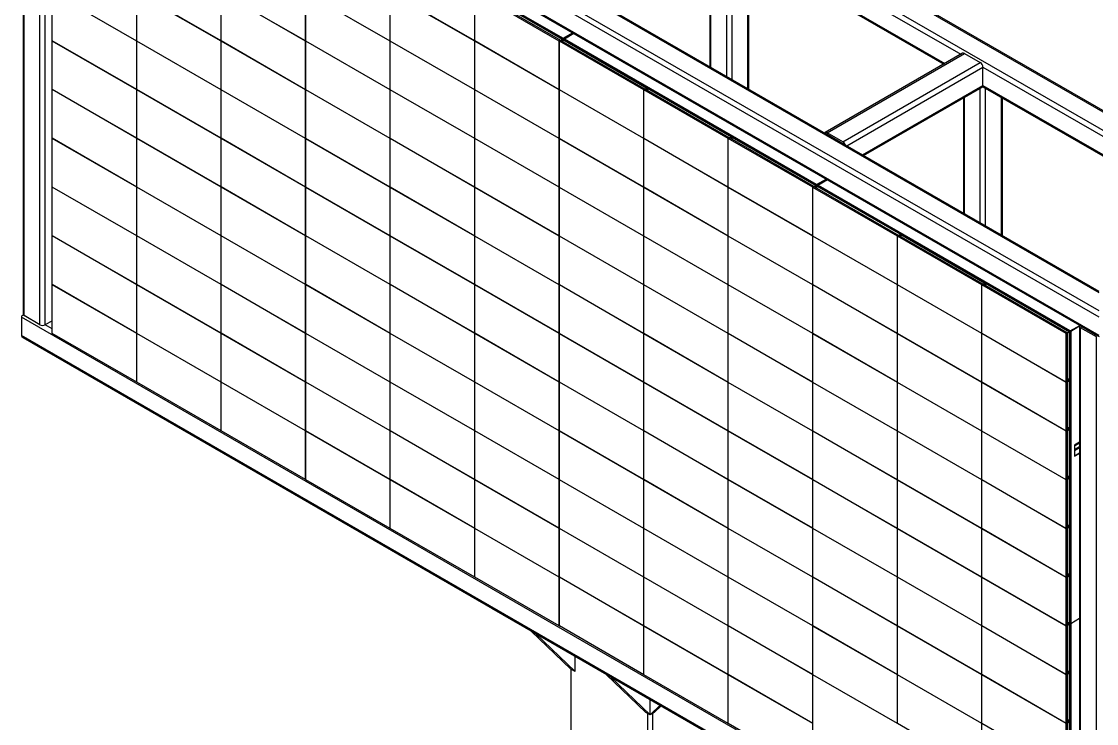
# Model space of a CAD drawing. Header units: millimetres. Extents: x 0 to 594, y 0 to 420.
# Drawn here: x 429.3 to 525.3, y 237.4 to 300.1 of the extents above; entities that cross this region are included whole.
import ezdxf

# ---------------------------------------------------------------- set-up
doc = ezdxf.new("R2010")
doc.units = ezdxf.units.MM

msp = doc.modelspace()

# ---------------------------------------------------------------- linework, layer by layer
at = {"color": 7, "linetype": 'Continuous', "lineweight": 25}
for p, q in [((541.4028, 283.12974), (445.37437, 338.56577)), ((445.37437, 338.45306), (541.06949, 283.20945)), ((445.37437, 336.82025), (538.24106, 283.20945)), ((525.51314, 273.68464), (429.34662, 329.20039)), ((525.51314, 274.22896), (429.81803, 329.47257)), ((525.51314, 275.86177), (432.64645, 329.47257)), ((525.51314, 275.97448), (432.97976, 329.39287)), ((525.51314, 272.05156), (429.34662, 327.56731)), ((429.48469, 327.29513), (429.48469, 273.9478)), ((429.48472, 327.37484), (525.51314, 271.93881)), ((429.58232, 273.81173), (429.58232, 327.15906)), ((430.99654, 272.99532), (430.99654, 326.34266)), ((477.61287, 298.5606), (455.13802, 311.53505)), ((455.15602, 311.56548), (477.66558, 298.57099)), ((477.64822, 298.58101), (455.17338, 311.55546)), ((492.51485, 307.31648), (511.64687, 296.2718)), ((490.76728, 306.30765), (490.76728, 296.03284)), ((494.26237, 294.01517), (494.26237, 306.30765)), ((439.62424, 298.33195), (432.08861, 302.68218)), ((439.62424, 298.32324), (432.08861, 302.67347)), ((432.08861, 298.3273), (432.08861, 302.67347)), ((447.15988, 298.33661), (439.62424, 302.68684)), ((439.62424, 298.33195), (439.62424, 302.67813)), ((447.15988, 298.3279), (439.62424, 302.67813)), ((454.69552, 298.34126), (447.15988, 302.69149)), ((447.15988, 298.33661), (447.15988, 302.68278)), ((454.69552, 298.33255), (447.15988, 302.68278)), ((454.69552, 298.34126), (454.69552, 302.68743)), ((462.25166, 298.33408), (454.71602, 302.68431)), ((454.71602, 298.32942), (454.71602, 302.6756)), ((462.25166, 298.32537), (454.71602, 302.6756)), ((469.7873, 298.33873), (462.25166, 302.68896)), ((462.25166, 298.33408), (462.25166, 302.68025)), ((469.7873, 298.33002), (462.25166, 302.68025)), ((469.7873, 298.33873), (469.7873, 302.6849)), ((477.32293, 298.33467), (469.7873, 302.6849)), ((469.92609, 302.74406), (477.44351, 298.40434)), ((470.11152, 302.82317), (477.60475, 298.49742)), ((470.1606, 302.8441), (477.64742, 298.52205)), ((432.08861, 293.99963), (432.08861, 298.34581)), ((439.62424, 293.99558), (432.08861, 298.34581)), ((454.69552, 298.34126), (454.71602, 298.35666)), ((477.44355, 298.40432), (477.32293, 298.33467)), ((477.34344, 298.32284), (477.4822, 298.38201)), ((477.44351, 298.40434), (477.44355, 298.40432)), ((477.44355, 298.36553), (477.44355, 298.40432)), ((477.4822, 298.38201), (477.48223, 298.38199)), ((477.48223, 298.38199), (484.99966, 294.04227)), ((477.60476, 298.49742), (477.60475, 298.49742)), ((477.64742, 298.52205), (477.60476, 298.49742)), ((477.60476, 298.31126), (477.60476, 298.49742)), ((477.64822, 298.58101), (477.61287, 298.5606)), ((477.64742, 298.28663), (477.64742, 298.52205)), ((477.66558, 298.57099), (478.52272, 299.0658)), ((477.66766, 298.4611), (477.71674, 298.48203)), ((477.66767, 298.4611), (477.66766, 298.4611)), ((477.66766, 298.29362), (477.66766, 298.4611)), ((477.66767, 298.4611), (485.16089, 294.13535)), ((477.68295, 298.58101), (478.52272, 299.0658)), ((477.68295, 298.58101), (477.7183, 298.5606)), ((477.71674, 298.48203), (485.20357, 294.15998)), ((477.7183, 298.5606), (478.55807, 299.04539)), ((477.74361, 298.50295), (477.74361, 298.46653)), ((478.60521, 299.01818), (477.76544, 298.53339)), ((477.8008, 298.51298), (477.76544, 298.53339)), ((477.8008, 298.49293), (477.76544, 298.47252)), ((500.24028, 285.49807), (477.76544, 298.47252)), ((478.64057, 298.99777), (477.78344, 298.50295)), ((477.78344, 298.50295), (500.293, 285.50846)), ((478.64057, 298.99777), (477.8008, 298.51298)), ((500.27564, 285.51848), (477.8008, 298.49293)), ((439.62424, 293.97707), (432.08861, 298.3273)), ((447.15988, 293.98172), (439.62424, 298.33195)), ((439.63179, 298.3276), (439.62424, 298.32324)), ((439.62424, 298.32324), (439.63292, 298.32694)), ((447.15988, 293.97301), (439.62424, 298.32324)), ((439.62424, 293.97707), (439.62424, 298.32324)), ((454.69552, 293.98638), (447.15988, 298.33661)), ((447.16742, 298.33225), (447.15988, 298.3279)), ((447.15988, 298.3279), (447.16856, 298.3316)), ((447.15988, 293.98172), (447.15988, 298.3279)), ((454.69552, 293.97767), (447.15988, 298.3279)), ((454.71602, 298.34439), (454.69552, 298.33255)), ((454.69552, 293.98638), (454.69552, 298.33255)), ((462.25166, 293.97919), (454.71602, 298.32942)), ((454.71602, 298.32071), (454.7247, 298.32441)), ((454.71602, 293.97454), (454.71602, 298.32071)), ((462.25166, 293.97048), (454.71602, 298.32071)), ((469.7873, 293.98385), (462.25166, 298.33408)), ((462.2592, 298.32972), (462.25166, 298.32537)), ((462.25166, 298.32537), (462.26034, 298.32907)), ((462.25166, 293.97919), (462.25166, 298.32537)), ((469.7873, 293.97514), (462.25166, 298.32537)), ((477.32293, 293.9885), (469.7873, 298.33873)), ((469.79484, 298.33438), (469.7873, 298.33002)), ((469.7873, 298.33002), (469.79597, 298.33372)), ((469.7873, 293.98385), (469.7873, 298.33002)), ((477.32293, 293.97979), (469.7873, 298.33002)), ((477.32293, 293.9885), (477.32293, 298.33467)), ((477.34344, 293.97666), (477.34344, 298.32284)), ((484.87908, 293.97261), (477.34344, 298.32284)), ((513.32567, 297.24096), (501.06916, 290.16542)), ((501.23581, 290.14892), (513.49233, 297.22445)), ((513.49233, 297.22445), (514.90654, 296.40804)), ((502.65002, 289.33251), (514.90654, 296.40804)), ((515.14224, 294.36672), (515.14224, 295.9998)), ((439.62424, 289.6494), (432.08861, 293.99963)), ((432.08861, 293.99092), (432.09728, 293.99462)), ((432.08861, 289.64475), (432.08861, 293.99092)), ((439.62424, 289.64069), (432.08861, 293.99092)), ((439.62424, 289.6494), (439.62424, 293.99558)), ((447.15988, 289.64535), (439.62424, 293.99558)), ((447.15988, 289.62684), (439.62424, 293.97707)), ((454.69552, 289.63149), (447.15988, 293.98172)), ((447.16742, 293.97737), (447.15988, 293.97301)), ((447.15988, 293.97301), (447.16856, 293.97671)), ((454.69552, 289.62278), (447.15988, 293.97301)), ((447.15988, 289.62684), (447.15988, 293.97301)), ((454.69552, 293.98638), (454.71602, 294.00177)), ((454.71602, 293.98951), (454.69552, 293.97767)), ((454.69552, 289.63149), (454.69552, 293.97767)), ((462.25166, 289.62431), (454.71602, 293.97454)), ((454.71602, 293.96583), (454.7247, 293.96953)), ((454.71602, 289.61965), (454.71602, 293.96583)), ((462.25166, 289.6156), (454.71602, 293.96583)), ((469.7873, 289.62896), (462.25166, 293.97919)), ((462.2592, 293.97484), (462.25166, 293.97048)), ((462.25166, 293.97048), (462.26034, 293.97418)), ((462.25166, 289.62431), (462.25166, 293.97048)), ((469.7873, 289.62025), (462.25166, 293.97048)), ((477.32293, 289.63361), (469.7873, 293.98385)), ((469.79484, 293.97949), (469.7873, 293.97514)), ((469.7873, 293.97514), (469.79597, 293.97884)), ((469.7873, 289.62896), (469.7873, 293.97514)), ((477.32293, 289.6249), (469.7873, 293.97514)), ((477.32293, 293.9885), (477.34344, 294.0039)), ((477.34344, 293.99163), (477.32293, 293.97979)), ((477.32293, 289.63361), (477.32293, 293.97979)), ((484.87908, 289.62643), (477.34344, 293.97666)), ((477.34344, 293.96795), (477.35212, 293.97165)), ((477.34344, 289.62178), (477.34344, 293.96795)), ((484.87908, 289.61772), (477.34344, 293.96795)), ((484.99969, 294.04225), (484.87908, 293.97261)), ((484.87908, 293.97261), (485.01783, 294.03178)), ((484.87908, 289.62643), (484.87908, 293.97261)), ((492.41471, 289.62237), (484.87908, 293.97261)), ((484.99966, 294.04227), (484.99969, 294.04225)), ((484.99969, 294.02404), (484.99969, 294.04225)), ((485.01783, 294.03178), (485.01787, 294.03176)), ((485.01787, 294.03176), (492.53529, 289.69204)), ((485.1609, 294.13535), (485.16089, 294.13535)), ((485.20357, 294.15998), (485.1609, 294.13535)), ((485.1609, 293.94919), (485.1609, 294.13535)), ((485.2033, 294.11087), (485.25238, 294.1318)), ((485.2033, 294.11087), (492.69653, 289.78512)), ((485.2033, 294.11087), (485.2033, 294.11087)), ((485.2033, 293.94339), (485.2033, 294.11087)), ((485.20357, 294.11099), (485.20357, 294.15998)), ((485.25238, 294.1318), (492.7392, 289.80975)), ((504.49549, 288.10772), (515.07319, 294.2141)), ((515.14227, 294.25395), (536.1599, 282.12073)), ((513.3947, 293.24512), (513.3947, 282.97031)), ((516.88979, 280.95264), (516.88979, 293.24512)), ((492.69654, 289.78512), (492.69653, 289.78512)), ((492.7392, 289.80975), (492.69654, 289.78512)), ((492.69654, 289.59896), (492.69654, 289.78512)), ((492.73893, 289.76064), (492.78802, 289.78157)), ((492.73894, 289.76064), (492.73893, 289.76064)), ((492.73893, 289.59316), (492.73893, 289.76064)), ((492.73894, 289.76064), (500.23217, 285.43489)), ((492.7392, 289.76076), (492.7392, 289.80975)), ((492.78802, 289.78157), (500.27484, 285.45952)), ((502.65002, 289.33251), (501.23581, 290.14892)), ((501.23581, 290.01283), (502.65002, 289.19642)), ((439.62424, 285.29452), (432.08861, 289.64475)), ((432.08861, 289.63604), (432.09728, 289.63974)), ((439.62424, 285.28581), (432.08861, 289.63604)), ((432.08861, 285.28986), (432.08861, 289.63604)), ((447.15988, 285.29917), (439.62424, 289.6494)), ((439.63179, 289.64505), (439.62424, 289.64069)), ((439.62424, 289.64069), (439.63292, 289.64439)), ((439.62424, 285.29452), (439.62424, 289.64069)), ((447.15988, 285.29046), (439.62424, 289.64069)), ((447.15988, 285.29917), (447.15988, 289.64535)), ((454.69552, 285.29512), (447.15988, 289.64535)), ((454.69552, 285.27661), (447.15988, 289.62684)), ((454.69552, 289.63149), (454.71602, 289.64689)), ((454.71602, 289.63462), (454.69552, 289.62278)), ((454.69552, 285.27661), (454.69552, 289.62278)), ((462.25166, 285.26942), (454.71602, 289.61965)), ((454.71602, 289.61094), (454.7247, 289.61464)), ((454.71602, 285.26477), (454.71602, 289.61094)), ((462.25166, 285.26071), (454.71602, 289.61094)), ((469.7873, 285.27408), (462.25166, 289.62431)), ((462.2592, 289.61995), (462.25166, 289.6156)), ((462.25166, 289.6156), (462.26034, 289.6193)), ((462.25166, 285.26942), (462.25166, 289.6156)), ((469.7873, 285.26537), (462.25166, 289.6156)), ((477.32293, 285.27873), (469.7873, 289.62896)), ((469.79484, 289.62461), (469.7873, 289.62025)), ((469.7873, 289.62025), (469.79597, 289.62395)), ((469.7873, 285.27408), (469.7873, 289.62025)), ((477.32293, 285.27002), (469.7873, 289.62025)), ((477.32293, 289.63361), (477.34344, 289.64901)), ((477.34344, 289.63675), (477.32293, 289.6249)), ((477.32293, 285.27873), (477.32293, 289.6249)), ((484.87908, 285.27155), (477.34344, 289.62178)), ((477.34344, 289.61307), (477.35212, 289.61677)), ((484.87908, 285.26284), (477.34344, 289.61307)), ((477.34344, 285.26689), (477.34344, 289.61307)), ((492.41471, 285.2762), (484.87908, 289.62643)), ((484.88662, 289.62208), (484.87908, 289.61772)), ((484.87908, 289.61772), (484.88775, 289.62142)), ((484.87908, 285.27155), (484.87908, 289.61772)), ((492.41471, 285.26749), (484.87908, 289.61772)), ((492.53533, 289.69202), (492.41471, 289.62237)), ((492.41471, 289.62237), (492.55347, 289.68155)), ((492.41471, 285.2762), (492.41471, 289.62237)), ((499.95035, 285.27214), (492.41471, 289.62237)), ((492.53529, 289.69204), (492.53533, 289.69202)), ((492.53533, 289.67381), (492.53533, 289.69202)), ((492.55347, 289.68155), (492.5535, 289.68153)), ((492.5535, 289.68153), (500.07093, 285.34181)), ((500.293, 285.50846), (501.15014, 286.00327)), ((500.31036, 285.51848), (501.15014, 286.00327)), ((500.34572, 285.49807), (501.18549, 285.98286)), ((501.23263, 285.95565), (500.39286, 285.47086)), ((501.26799, 285.93524), (500.41085, 285.44042)), ((501.26799, 285.93524), (500.42821, 285.45045)), ((439.62424, 280.93963), (432.08861, 285.28986)), ((432.08861, 285.28115), (432.09728, 285.28485)), ((432.08861, 280.93498), (432.08861, 285.28115)), ((439.62424, 280.93092), (432.08861, 285.28115)), ((447.15988, 280.94429), (439.62424, 285.29452)), ((439.63179, 285.29016), (439.62424, 285.28581)), ((439.62424, 285.28581), (439.63292, 285.28951)), ((439.62424, 280.93963), (439.62424, 285.28581)), ((447.15988, 280.93558), (439.62424, 285.28581)), ((454.69552, 280.94894), (447.15988, 285.29917)), ((447.16742, 285.29482), (447.15988, 285.29046)), ((447.15988, 285.29046), (447.16856, 285.29416)), ((454.69552, 280.94023), (447.15988, 285.29046)), ((447.15988, 280.94429), (447.15988, 285.29046)), ((454.71602, 285.30696), (454.69552, 285.29512)), ((454.69552, 280.94894), (454.69552, 285.29512)), ((454.69552, 285.27661), (454.71602, 285.292)), ((462.25166, 280.93305), (454.71602, 285.28328)), ((454.71602, 280.9371), (454.71602, 285.28328)), ((462.25166, 280.91454), (454.71602, 285.26477)), ((469.7873, 280.91919), (462.25166, 285.26942)), ((462.2592, 285.26507), (462.25166, 285.26071)), ((462.25166, 285.26071), (462.26034, 285.26441)), ((462.25166, 280.91454), (462.25166, 285.26071)), ((469.7873, 280.91048), (462.25166, 285.26071)), ((477.32293, 280.92385), (469.7873, 285.27408)), ((469.79484, 285.26972), (469.7873, 285.26537)), ((469.7873, 285.26537), (469.79597, 285.26907)), ((469.7873, 280.91919), (469.7873, 285.26537)), ((477.32293, 280.91514), (469.7873, 285.26537)), ((477.32293, 285.27873), (477.34344, 285.29413)), ((477.34344, 285.28186), (477.32293, 285.27002)), ((477.32293, 280.92385), (477.32293, 285.27002)), ((484.87908, 280.91666), (477.34344, 285.26689)), ((477.34344, 285.25818), (477.35212, 285.26188)), ((484.87908, 280.90795), (477.34344, 285.25818)), ((477.34344, 280.91201), (477.34344, 285.25818)), ((492.41471, 280.92132), (484.87908, 285.27155)), ((484.88662, 285.26719), (484.87908, 285.26284)), ((484.87908, 285.26284), (484.88775, 285.26654)), ((484.87908, 280.91666), (484.87908, 285.26284)), ((492.41471, 280.91261), (484.87908, 285.26284)), ((499.95035, 280.92597), (492.41471, 285.2762)), ((492.42226, 285.27185), (492.41471, 285.26749)), ((492.41471, 285.26749), (492.42339, 285.27119)), ((492.41471, 280.92132), (492.41471, 285.26749)), ((499.95035, 280.91726), (492.41471, 285.26749)), ((500.07096, 285.34179), (499.95035, 285.27214)), ((499.95035, 280.92597), (499.95035, 285.27214)), ((499.97086, 285.26031), (500.10961, 285.31948)), ((507.50649, 280.91008), (499.97086, 285.26031)), ((499.97086, 280.91413), (499.97086, 285.26031)), ((500.07093, 285.34181), (500.07096, 285.34179)), ((500.07096, 285.303), (500.07096, 285.34179)), ((500.10961, 285.31948), (500.10965, 285.31946)), ((500.10965, 285.31946), (507.62707, 280.97974)), ((500.23218, 285.43489), (500.23217, 285.43489)), ((500.27484, 285.45952), (500.23218, 285.43489)), ((500.23218, 285.24873), (500.23218, 285.43489)), ((500.27564, 285.51848), (500.24028, 285.49807)), ((500.27484, 285.2241), (500.27484, 285.45952)), ((500.29508, 285.39857), (500.34416, 285.41951)), ((500.29508, 285.39857), (507.78831, 281.07282)), ((500.29508, 285.39857), (500.29508, 285.39857)), ((500.29508, 285.23109), (500.29508, 285.39857)), ((500.31036, 285.51848), (500.34572, 285.49807)), ((500.34416, 285.41951), (507.83098, 281.09745)), ((500.37102, 285.44042), (500.37102, 285.404)), ((500.42821, 285.45045), (500.39286, 285.47086)), ((500.42821, 285.4304), (500.39286, 285.40999)), ((522.8677, 272.43554), (500.39286, 285.40999)), ((500.41085, 285.44042), (522.92042, 272.44593)), ((522.90306, 272.45595), (500.42821, 285.4304)), ((507.83098, 281.09745), (507.78832, 281.07282)), ((507.83098, 281.04846), (507.83098, 281.09745)), ((439.62424, 276.58475), (432.08861, 280.93498)), ((432.08861, 280.92627), (432.09728, 280.92997)), ((439.62424, 276.57604), (432.08861, 280.92627)), ((432.08861, 276.5801), (432.08861, 280.92627)), ((447.15988, 276.5894), (439.62424, 280.93963)), ((439.63179, 280.93528), (439.62424, 280.93092)), ((439.62424, 280.93092), (439.63292, 280.93462)), ((439.62424, 276.58475), (439.62424, 280.93092)), ((447.15988, 276.58069), (439.62424, 280.93092)), ((454.69552, 276.59406), (447.15988, 280.94429)), ((447.16742, 280.93993), (447.15988, 280.93558)), ((447.15988, 280.93558), (447.16856, 280.93928)), ((454.69552, 276.58535), (447.15988, 280.93558)), ((447.15988, 276.5894), (447.15988, 280.93558)), ((454.69552, 280.94894), (454.71602, 280.96434)), ((454.71602, 280.95207), (454.69552, 280.94023)), ((454.69552, 276.59406), (454.69552, 280.94023)), ((462.25166, 276.58687), (454.71602, 280.9371)), ((454.71602, 280.92839), (454.7247, 280.93209)), ((462.25166, 276.57816), (454.71602, 280.92839)), ((454.71602, 276.58222), (454.71602, 280.92839)), ((462.25166, 276.58687), (462.25166, 280.93305)), ((469.7873, 276.58282), (462.25166, 280.93305)), ((469.7873, 276.56431), (462.25166, 280.91454)), ((477.32293, 276.56896), (469.7873, 280.91919)), ((469.79484, 280.91484), (469.7873, 280.91048)), ((469.7873, 280.91048), (469.79597, 280.91418)), ((469.7873, 276.56431), (469.7873, 280.91048)), ((477.32293, 276.56025), (469.7873, 280.91048)), ((477.32293, 280.92385), (477.34344, 280.93924)), ((477.34344, 280.92698), (477.32293, 280.91514)), ((477.32293, 276.56896), (477.32293, 280.91514)), ((484.87908, 276.56178), (477.34344, 280.91201)), ((477.34344, 280.9033), (477.35212, 280.907)), ((477.34344, 276.55712), (477.34344, 280.9033)), ((484.87908, 276.55307), (477.34344, 280.9033)), ((492.41471, 276.56643), (484.87908, 280.91666)), ((484.88662, 280.91231), (484.87908, 280.90795)), ((484.87908, 280.90795), (484.88775, 280.91165)), ((492.41471, 276.55772), (484.87908, 280.90795)), ((484.87908, 276.56178), (484.87908, 280.90795)), ((499.95035, 276.57108), (492.41471, 280.92132)), ((492.42226, 280.91696), (492.41471, 280.91261)), ((492.41471, 280.91261), (492.42339, 280.91631)), ((492.41471, 276.56643), (492.41471, 280.91261)), ((499.95035, 276.56238), (492.41471, 280.91261)), ((499.95035, 280.92597), (499.97086, 280.94137)), ((499.97086, 280.9291), (499.95035, 280.91726)), ((499.95035, 276.57108), (499.95035, 280.91726)), ((507.50649, 276.5639), (499.97086, 280.91413)), ((499.97086, 280.90542), (499.97953, 280.90912)), ((507.50649, 276.55519), (499.97086, 280.90542)), ((499.97086, 276.55925), (499.97086, 280.90542)), ((507.62711, 280.97972), (507.50649, 280.91008)), ((507.50649, 280.91008), (507.64525, 280.96925)), ((507.50649, 276.5639), (507.50649, 280.91008)), ((515.04213, 276.55984), (507.50649, 280.91008)), ((507.62707, 280.97974), (507.62711, 280.97972)), ((507.62711, 280.96151), (507.62711, 280.97972)), ((507.64525, 280.96925), (507.64528, 280.96923)), ((507.64528, 280.96923), (515.16271, 276.62951)), ((507.78832, 281.07282), (507.78831, 281.07282)), ((507.78832, 280.88666), (507.78832, 281.07282)), ((507.83071, 281.04834), (507.8798, 281.06927)), ((507.83072, 281.04834), (507.83071, 281.04834)), ((507.83071, 280.88086), (507.83071, 281.04834)), ((507.83072, 281.04834), (515.32395, 276.72259)), ((507.8798, 281.06927), (515.36662, 276.74722)), ((439.62424, 272.22986), (432.08861, 276.5801)), ((432.08861, 276.57139), (432.09728, 276.57509)), ((432.08861, 272.22521), (432.08861, 276.57139)), ((439.62424, 272.22116), (432.08861, 276.57139)), ((447.15988, 272.23452), (439.62424, 276.58475)), ((439.63179, 276.58039), (439.62424, 276.57604)), ((439.62424, 276.57604), (439.63292, 276.57974)), ((439.62424, 272.22986), (439.62424, 276.57604)), ((447.15988, 272.22581), (439.62424, 276.57604)), ((454.69552, 272.23917), (447.15988, 276.5894)), ((447.16742, 276.58505), (447.15988, 276.58069)), ((447.15988, 276.58069), (447.16856, 276.58439)), ((447.15988, 272.23452), (447.15988, 276.58069)), ((454.69552, 272.23046), (447.15988, 276.58069)), ((454.69552, 276.59406), (454.71602, 276.60945)), ((454.71602, 276.59719), (454.69552, 276.58535)), ((454.69552, 272.23917), (454.69552, 276.58535)), ((462.25166, 272.23199), (454.71602, 276.58222)), ((454.71602, 276.57351), (454.7247, 276.57721)), ((454.71602, 272.22733), (454.71602, 276.57351)), ((462.25166, 272.22328), (454.71602, 276.57351)), ((469.7873, 272.23664), (462.25166, 276.58687)), ((462.2592, 276.58252), (462.25166, 276.57816)), ((462.25166, 276.57816), (462.26034, 276.58186)), ((462.25166, 272.23199), (462.25166, 276.57816)), ((469.7873, 272.22793), (462.25166, 276.57816)), ((469.7873, 272.23664), (469.7873, 276.58282)), ((477.32293, 272.23259), (469.7873, 276.58282)), ((477.32293, 272.21408), (469.7873, 276.56431)), ((477.32293, 276.56896), (477.34344, 276.58436)), ((477.34344, 276.57209), (477.32293, 276.56025)), ((477.32293, 272.21408), (477.32293, 276.56025)), ((484.87908, 272.20689), (477.34344, 276.55712)), ((477.34344, 276.54841), (477.35212, 276.55211)), ((477.34344, 272.20224), (477.34344, 276.54841)), ((484.87908, 272.19818), (477.34344, 276.54841)), ((492.41471, 272.21155), (484.87908, 276.56178)), ((484.88662, 276.55742), (484.87908, 276.55307)), ((484.87908, 276.55307), (484.88775, 276.55677)), ((484.87908, 272.20689), (484.87908, 276.55307)), ((492.41471, 272.20284), (484.87908, 276.55307)), ((499.95035, 272.2162), (492.41471, 276.56643)), ((492.42226, 276.56208), (492.41471, 276.55772)), ((492.41471, 276.55772), (492.42339, 276.56142)), ((492.41471, 272.21155), (492.41471, 276.55772)), ((499.95035, 272.20749), (492.41471, 276.55772)), ((499.95035, 276.57108), (499.97086, 276.58648)), ((499.97086, 276.57422), (499.95035, 276.56238)), ((499.95035, 272.2162), (499.95035, 276.56238)), ((507.50649, 272.20902), (499.97086, 276.55925)), ((499.97086, 276.55054), (499.97953, 276.55424)), ((499.97086, 272.20436), (499.97086, 276.55054)), ((507.50649, 272.20031), (499.97086, 276.55054)), ((515.04213, 272.21367), (507.50649, 276.5639)), ((507.51404, 276.55955), (507.50649, 276.55519)), ((507.50649, 276.55519), (507.51517, 276.55889)), ((507.50649, 272.20902), (507.50649, 276.55519)), ((515.04213, 272.20496), (507.50649, 276.55519)), ((515.16274, 276.62949), (515.04213, 276.55984)), ((515.04213, 276.55984), (515.18089, 276.61902)), ((515.04213, 272.21367), (515.04213, 276.55984)), ((522.57777, 272.20961), (515.04213, 276.55984)), ((515.16271, 276.62951), (515.16274, 276.62949)), ((515.16274, 276.61128), (515.16274, 276.62949)), ((515.18089, 276.61902), (515.18092, 276.619)), ((515.18092, 276.619), (522.69835, 272.27928)), ((515.32396, 276.72259), (515.32395, 276.72259)), ((515.36662, 276.74722), (515.32396, 276.72259)), ((515.32396, 276.53643), (515.32396, 276.72259)), ((515.36635, 276.69811), (515.41543, 276.71904)), ((515.36636, 276.69811), (515.36635, 276.69811)), ((515.36635, 276.53063), (515.36635, 276.69811)), ((515.36636, 276.69811), (522.85958, 272.37236)), ((515.36662, 276.69823), (515.36662, 276.74722)), ((515.41543, 276.71904), (522.90226, 272.39699)), ((429.34662, 273.67562), (429.34662, 272.04254)), ((525.51314, 218.15987), (429.34662, 273.67562)), ((429.50587, 273.8803), (429.48472, 273.86809)), ((430.99654, 272.99532), (429.58232, 273.81173)), ((432.08861, 273.35362), (431.46794, 272.99532)), ((522.90306, 272.45595), (522.8677, 272.43554)), ((522.92042, 272.44593), (523.77755, 272.94074)), ((522.93778, 272.45595), (523.77755, 272.94074)), ((522.93778, 272.45595), (522.97314, 272.43554)), ((522.97314, 272.43554), (523.76889, 272.89492)), ((523.7656, 272.86792), (523.7656, 219.52059)), ((525.27744, 271.91545), (523.86323, 272.73186)), ((523.86323, 219.38452), (523.86323, 272.73186)), ((525.39529, 271.98348), (523.98108, 272.79989)), ((525.51314, 216.52678), (429.34662, 272.04254)), ((429.48472, 271.85006), (525.51314, 216.41403)), ((439.62424, 267.87498), (432.08861, 272.22521)), ((447.15988, 267.87963), (439.62424, 272.22986)), ((439.63179, 272.22551), (439.62424, 272.22116)), ((439.62424, 272.22116), (439.63292, 272.22486)), ((439.62424, 267.87498), (439.62424, 272.22116)), ((447.15988, 267.87092), (439.62424, 272.22116)), ((454.69552, 267.88429), (447.15988, 272.23452)), ((447.16742, 272.23016), (447.15988, 272.22581)), ((447.15988, 272.22581), (447.16856, 272.22951)), ((447.15988, 267.87963), (447.15988, 272.22581)), ((454.69552, 267.87558), (447.15988, 272.22581)), ((454.69552, 272.23917), (454.71602, 272.25457)), ((454.71602, 272.2423), (454.69552, 272.23046)), ((454.69552, 267.88429), (454.69552, 272.23046)), ((462.25166, 267.8771), (454.71602, 272.22733)), ((454.71602, 272.21862), (454.7247, 272.22233)), ((454.71602, 267.87245), (454.71602, 272.21862)), ((462.25166, 267.86839), (454.71602, 272.21862)), ((469.7873, 267.88176), (462.25166, 272.23199)), ((462.2592, 272.22763), (462.25166, 272.22328)), ((462.25166, 272.22328), (462.26034, 272.22698)), ((462.25166, 267.8771), (462.25166, 272.22328)), ((469.7873, 267.87305), (462.25166, 272.22328)), ((477.32293, 267.88641), (469.7873, 272.23664)), ((469.79484, 272.23229), (469.7873, 272.22793)), ((469.7873, 272.22793), (469.79597, 272.23163)), ((469.7873, 267.88176), (469.7873, 272.22793)), ((477.32293, 267.8777), (469.7873, 272.22793)), ((477.34344, 272.24443), (477.32293, 272.23259)), ((477.32293, 267.88641), (477.32293, 272.23259)), ((477.32293, 272.21408), (477.34344, 272.22947)), ((477.34344, 267.87457), (477.34344, 272.22075)), ((484.87908, 267.87052), (477.34344, 272.22075)), ((484.87908, 267.85201), (477.34344, 272.20224)), ((492.41471, 267.85666), (484.87908, 272.20689)), ((484.88662, 272.20254), (484.87908, 272.19818)), ((484.87908, 272.19818), (484.88775, 272.20188)), ((484.87908, 267.85201), (484.87908, 272.19818)), ((492.41471, 267.84795), (484.87908, 272.19818)), ((499.95035, 267.86132), (492.41471, 272.21155)), ((492.42226, 272.20719), (492.41471, 272.20284)), ((492.41471, 272.20284), (492.42339, 272.20654)), ((492.41471, 267.85666), (492.41471, 272.20284)), ((499.95035, 267.85261), (492.41471, 272.20284)), ((499.95035, 272.2162), (499.97086, 272.2316)), ((499.97086, 272.21933), (499.95035, 272.20749)), ((499.95035, 267.86132), (499.95035, 272.20749)), ((507.50649, 267.85413), (499.97086, 272.20436)), ((499.97086, 272.19565), (499.97953, 272.19935)), ((507.50649, 267.84542), (499.97086, 272.19565)), ((499.97086, 267.84948), (499.97086, 272.19565)), ((515.04213, 267.85879), (507.50649, 272.20902)), ((507.51404, 272.20466), (507.50649, 272.20031)), ((507.50649, 272.20031), (507.51517, 272.20401)), ((507.50649, 267.85413), (507.50649, 272.20031)), ((515.04213, 267.85008), (507.50649, 272.20031)), ((522.57777, 267.86344), (515.04213, 272.21367)), ((515.04967, 272.20932), (515.04213, 272.20496)), ((515.04213, 272.20496), (515.05081, 272.20866)), ((515.04213, 267.85879), (515.04213, 272.20496)), ((522.57777, 267.85473), (515.04213, 272.20496)), ((522.69838, 272.27926), (522.57777, 272.20961)), ((522.57777, 267.86344), (522.57777, 272.20961)), ((522.69835, 272.27928), (522.69838, 272.27926)), ((522.69838, 267.954), (522.69838, 272.27926)), ((522.85959, 272.37236), (522.85958, 272.37236)), ((522.90226, 272.39699), (522.85959, 272.37236)), ((522.85959, 268.07503), (522.85959, 272.37236)), ((522.90226, 268.10707), (522.90226, 272.39699)), ((522.97314, 272.43554), (522.97314, 246.33345)), ((525.27744, 218.56811), (525.27744, 271.91545)), ((447.15988, 263.52475), (439.62424, 267.87498)), ((454.69552, 263.5294), (447.15988, 267.87963)), ((447.16742, 267.87528), (447.15988, 267.87092)), ((447.15988, 267.87092), (447.16856, 267.87462)), ((454.69552, 263.52069), (447.15988, 267.87092)), ((447.15988, 263.52475), (447.15988, 267.87092)), ((454.69552, 267.88429), (454.71602, 267.89968)), ((454.71602, 267.88742), (454.69552, 267.87558)), ((454.69552, 263.5294), (454.69552, 267.87558)), ((462.25166, 263.52222), (454.71602, 267.87245)), ((454.71602, 267.86374), (454.7247, 267.86744)), ((462.25166, 263.51351), (454.71602, 267.86374)), ((454.71602, 263.51757), (454.71602, 267.86374)), ((469.7873, 263.52687), (462.25166, 267.8771)), ((462.2592, 267.87275), (462.25166, 267.86839)), ((462.25166, 267.86839), (462.26034, 267.87209)), ((462.25166, 263.52222), (462.25166, 267.86839)), ((469.7873, 263.51816), (462.25166, 267.86839)), ((477.32293, 263.53153), (469.7873, 267.88176)), ((469.79484, 267.8774), (469.7873, 267.87305)), ((469.7873, 267.87305), (469.79597, 267.87675)), ((469.7873, 263.52687), (469.7873, 267.87305)), ((477.32293, 263.52282), (469.7873, 267.87305)), ((477.32293, 267.88641), (477.34344, 267.90181)), ((477.34344, 267.88954), (477.32293, 267.8777)), ((477.32293, 263.53153), (477.32293, 267.8777)), ((484.87908, 263.52434), (477.34344, 267.87457)), ((477.34344, 267.86586), (477.35212, 267.86956)), ((484.87908, 263.51563), (477.34344, 267.86586)), ((477.34344, 263.51969), (477.34344, 267.86586)), ((492.41471, 263.52029), (484.87908, 267.87052)), ((484.87908, 263.52434), (484.87908, 267.87052)), ((492.41471, 263.50178), (484.87908, 267.85201)), ((499.95035, 263.50643), (492.41471, 267.85666)), ((492.42226, 267.85231), (492.41471, 267.84795)), ((492.41471, 267.84795), (492.42339, 267.85165)), ((492.41471, 263.50178), (492.41471, 267.84795)), ((499.95035, 263.49772), (492.41471, 267.84795)), ((499.95035, 267.86132), (499.97086, 267.87671)), ((499.97086, 267.86445), (499.95035, 267.85261)), ((499.95035, 263.50643), (499.95035, 267.85261)), ((507.50649, 263.49925), (499.97086, 267.84948)), ((499.97086, 267.84077), (499.97953, 267.84447)), ((499.97086, 263.49459), (499.97086, 267.84077)), ((507.50649, 263.49054), (499.97086, 267.84077)), ((515.04213, 263.5039), (507.50649, 267.85413)), ((507.51404, 267.84978), (507.50649, 267.84542)), ((507.50649, 267.84542), (507.51517, 267.84912)), ((515.04213, 263.49519), (507.50649, 267.84542)), ((507.50649, 263.49925), (507.50649, 267.84542)), ((522.57777, 263.50856), (515.04213, 267.85879)), ((515.04967, 267.85443), (515.04213, 267.85008)), ((515.04213, 267.85008), (515.05081, 267.85378)), ((515.04213, 263.5039), (515.04213, 267.85008)), ((522.57777, 263.49985), (515.04213, 267.85008)), ((522.57777, 267.86344), (522.69838, 267.954)), ((522.69838, 267.92438), (522.57777, 267.85473)), ((522.57777, 263.50856), (522.57777, 267.85473)), ((522.67608, 267.93725), (522.69835, 267.9244)), ((522.69835, 267.9244), (522.69838, 267.92438)), ((522.69838, 268.11054), (522.85958, 268.01748)), ((522.69838, 263.59911), (522.69838, 267.92438)), ((522.70556, 268.15566), (522.90226, 268.04211)), ((522.71453, 268.15877), (522.85958, 268.07504)), ((522.85959, 268.07503), (522.85958, 268.07504)), ((522.85959, 268.01747), (522.85958, 268.01748)), ((522.85959, 268.07503), (522.90226, 268.10707)), ((522.90226, 268.04211), (522.85959, 268.01747)), ((522.85959, 263.72015), (522.85959, 268.01747)), ((522.90226, 263.75218), (522.90226, 268.04211)), ((454.69552, 259.17452), (447.15988, 263.52475)), ((454.69552, 263.5294), (454.71602, 263.5448)), ((454.71602, 263.53254), (454.69552, 263.52069)), ((454.69552, 259.17452), (454.69552, 263.52069)), ((462.25166, 259.16734), (454.71602, 263.51757)), ((454.71602, 263.50886), (454.7247, 263.51256)), ((454.71602, 259.16268), (454.71602, 263.50886)), ((462.25166, 259.15863), (454.71602, 263.50886)), ((469.7873, 259.17199), (462.25166, 263.52222)), ((462.2592, 263.51787), (462.25166, 263.51351)), ((462.25166, 263.51351), (462.26034, 263.51721)), ((462.25166, 259.16734), (462.25166, 263.51351)), ((469.7873, 259.16328), (462.25166, 263.51351)), ((477.32293, 259.17664), (469.7873, 263.52687)), ((469.79484, 263.52252), (469.7873, 263.51816)), ((469.7873, 263.51816), (469.79597, 263.52186)), ((469.7873, 259.17199), (469.7873, 263.51816)), ((477.32293, 259.16793), (469.7873, 263.51816)), ((477.32293, 263.53153), (477.34344, 263.54692)), ((477.34344, 263.53466), (477.32293, 263.52282)), ((477.32293, 259.17664), (477.32293, 263.52282)), ((484.87908, 259.16946), (477.34344, 263.51969)), ((477.34344, 263.51098), (477.35212, 263.51468)), ((484.87908, 259.16075), (477.34344, 263.51098)), ((477.34344, 259.1648), (477.34344, 263.51098)), ((492.41471, 259.17411), (484.87908, 263.52434)), ((484.88662, 263.51999), (484.87908, 263.51563)), ((484.87908, 263.51563), (484.88775, 263.51933)), ((492.41471, 259.1654), (484.87908, 263.51563)), ((484.87908, 259.16946), (484.87908, 263.51563)), ((499.95035, 259.17006), (492.41471, 263.52029)), ((492.41471, 259.17411), (492.41471, 263.52029)), ((499.95035, 259.15155), (492.41471, 263.50178)), ((499.95035, 263.50643), (499.97086, 263.52183)), ((499.97086, 263.50956), (499.95035, 263.49772)), ((499.95035, 259.15155), (499.95035, 263.49772)), ((507.50649, 259.14436), (499.97086, 263.49459)), ((499.97086, 263.48588), (499.97953, 263.48958)), ((499.97086, 259.13971), (499.97086, 263.48588)), ((507.50649, 259.13565), (499.97086, 263.48588)), ((515.04213, 259.14902), (507.50649, 263.49925)), ((507.51404, 263.49489), (507.50649, 263.49054)), ((507.50649, 263.49054), (507.51517, 263.49424)), ((507.50649, 259.14436), (507.50649, 263.49054)), ((515.04213, 259.14031), (507.50649, 263.49054)), ((522.57777, 259.15367), (515.04213, 263.5039)), ((515.04967, 263.49955), (515.04213, 263.49519)), ((515.04213, 263.49519), (515.05081, 263.49889)), ((522.57777, 259.14496), (515.04213, 263.49519)), ((515.04213, 259.14902), (515.04213, 263.49519)), ((522.57777, 263.50856), (522.69838, 263.59911)), ((522.69838, 263.56949), (522.57777, 263.49985)), ((522.57777, 259.15367), (522.57777, 263.49985)), ((522.67608, 263.58237), (522.69835, 263.56951)), ((522.69835, 263.56951), (522.69838, 263.56949)), ((522.69838, 263.75565), (522.85958, 263.66259)), ((522.69838, 259.24423), (522.69838, 263.56949)), ((522.70556, 263.80077), (522.90226, 263.68722)), ((522.71453, 263.80389), (522.85958, 263.72015)), ((522.85959, 263.72015), (522.85958, 263.72015)), ((522.85959, 263.66259), (522.85958, 263.66259)), ((522.85959, 263.72015), (522.90226, 263.75218)), ((522.90226, 263.68722), (522.85959, 263.66259)), ((522.85959, 259.36527), (522.85959, 263.66259)), ((522.90226, 259.3973), (522.90226, 263.68722)), ((523.7656, 262.52295), (523.30933, 262.25955)), ((523.30933, 262.1738), (523.7656, 262.4372)), ((523.30933, 262.25955), (523.30933, 261.25248)), ((523.30933, 261.2933), (523.7656, 261.5567)), ((523.30933, 261.25248), (523.7656, 261.51588)), ((454.69552, 259.17452), (454.71602, 259.18992)), ((462.25166, 254.81245), (454.71602, 259.16268)), ((469.7873, 254.8171), (462.25166, 259.16734)), ((462.2592, 259.16298), (462.25166, 259.15863)), ((462.25166, 259.15863), (462.26034, 259.16233)), ((462.25166, 254.81245), (462.25166, 259.15863)), ((469.7873, 254.80839), (462.25166, 259.15863)), ((477.32293, 254.82176), (469.7873, 259.17199)), ((469.79484, 259.16763), (469.7873, 259.16328)), ((469.7873, 259.16328), (469.79597, 259.16698)), ((469.7873, 254.8171), (469.7873, 259.16328)), ((477.32293, 254.81305), (469.7873, 259.16328)), ((477.32293, 259.17664), (477.34344, 259.19204)), ((477.34344, 259.17977), (477.32293, 259.16793)), ((477.32293, 254.82176), (477.32293, 259.16793)), ((484.87908, 254.81457), (477.34344, 259.1648)), ((477.34344, 259.15609), (477.35212, 259.1598)), ((477.34344, 254.80992), (477.34344, 259.15609)), ((484.87908, 254.80586), (477.34344, 259.15609)), ((492.41471, 254.81923), (484.87908, 259.16946)), ((484.88662, 259.1651), (484.87908, 259.16075)), ((484.87908, 259.16075), (484.88775, 259.16445)), ((484.87908, 254.81457), (484.87908, 259.16075)), ((492.41471, 254.81052), (484.87908, 259.16075)), ((499.95035, 254.82388), (492.41471, 259.17411)), ((492.42226, 259.16976), (492.41471, 259.1654)), ((492.41471, 259.1654), (492.42339, 259.1691)), ((492.41471, 254.81923), (492.41471, 259.1654)), ((499.95035, 254.81517), (492.41471, 259.1654)), ((499.97086, 259.1819), (499.95035, 259.17006)), ((499.95035, 254.82388), (499.95035, 259.17006)), ((499.95035, 259.15155), (499.97086, 259.16694)), ((499.97086, 254.81204), (499.97086, 259.15822)), ((507.50649, 254.80799), (499.97086, 259.15822)), ((507.50649, 254.78948), (499.97086, 259.13971)), ((515.04213, 254.79413), (507.50649, 259.14436)), ((507.51404, 259.14001), (507.50649, 259.13565)), ((507.50649, 259.13565), (507.51517, 259.13935)), ((507.50649, 254.78948), (507.50649, 259.13565)), ((515.04213, 254.78542), (507.50649, 259.13565)), ((522.57777, 254.79879), (515.04213, 259.14902)), ((515.04967, 259.14466), (515.04213, 259.14031)), ((515.04213, 259.14031), (515.05081, 259.14401)), ((515.04213, 254.79413), (515.04213, 259.14031)), ((522.57777, 254.79008), (515.04213, 259.14031)), ((522.57777, 259.15367), (522.69838, 259.24423)), ((522.69838, 259.21461), (522.57777, 259.14496)), ((522.57777, 254.79879), (522.57777, 259.14496)), ((522.67608, 259.22748), (522.69835, 259.21463)), ((522.69835, 259.21463), (522.69838, 259.21461)), ((522.69838, 259.40077), (522.85958, 259.30771)), ((522.69838, 254.88934), (522.69838, 259.21461)), ((522.70556, 259.44589), (522.90226, 259.33234)), ((522.71453, 259.44901), (522.85958, 259.36527)), ((522.85959, 259.36527), (522.85958, 259.36527)), ((522.85959, 259.3077), (522.85958, 259.30771)), ((522.85959, 259.36527), (522.90226, 259.3973)), ((522.90226, 259.33234), (522.85959, 259.3077)), ((522.85959, 255.01038), (522.85959, 259.3077)), ((522.90226, 255.04241), (522.90226, 259.33234)), ((469.7873, 250.46222), (462.25166, 254.81245)), ((477.32293, 250.46687), (469.7873, 254.8171)), ((469.79484, 254.81275), (469.7873, 254.80839)), ((469.7873, 254.80839), (469.79597, 254.8121)), ((469.7873, 250.46222), (469.7873, 254.80839)), ((477.32293, 250.45816), (469.7873, 254.80839)), ((477.32293, 254.82176), (477.34344, 254.83715)), ((477.34344, 254.82489), (477.32293, 254.81305)), ((477.32293, 250.46687), (477.32293, 254.81305)), ((484.87908, 250.45969), (477.34344, 254.80992)), ((477.34344, 254.80121), (477.35212, 254.80491)), ((484.87908, 250.45098), (477.34344, 254.80121)), ((477.34344, 250.45504), (477.34344, 254.80121)), ((492.41471, 250.46434), (484.87908, 254.81457)), ((484.88662, 254.81022), (484.87908, 254.80586)), ((484.87908, 254.80586), (484.88775, 254.80956)), ((484.87908, 250.45969), (484.87908, 254.80586)), ((492.41471, 250.45563), (484.87908, 254.80586)), ((499.95035, 250.469), (492.41471, 254.81923)), ((492.42226, 254.81487), (492.41471, 254.81052)), ((492.41471, 254.81052), (492.42339, 254.81422)), ((499.95035, 250.46029), (492.41471, 254.81052)), ((492.41471, 250.46434), (492.41471, 254.81052)), ((499.95035, 254.82388), (499.97086, 254.83928)), ((499.97086, 254.82701), (499.95035, 254.81517)), ((499.95035, 250.469), (499.95035, 254.81517)), ((507.50649, 250.46181), (499.97086, 254.81204)), ((499.97086, 254.80333), (499.97953, 254.80703)), ((507.50649, 250.4531), (499.97086, 254.80333)), ((499.97086, 250.45716), (499.97086, 254.80333)), ((507.50649, 250.46181), (507.50649, 254.80799)), ((515.04213, 250.45776), (507.50649, 254.80799)), ((515.04213, 250.43925), (507.50649, 254.78948)), ((522.57777, 250.4439), (515.04213, 254.79413)), ((515.04967, 254.78978), (515.04213, 254.78542)), ((515.04213, 254.78542), (515.05081, 254.78912)), ((515.04213, 250.43925), (515.04213, 254.78542)), ((522.57777, 250.43519), (515.04213, 254.78542)), ((522.57777, 254.79879), (522.69838, 254.88934)), ((522.69838, 254.85973), (522.57777, 254.79008)), ((522.57777, 250.4439), (522.57777, 254.79008)), ((522.67608, 254.8726), (522.69835, 254.85975)), ((522.69835, 254.85975), (522.69838, 254.85973)), ((522.69838, 255.04588), (522.85958, 254.95282)), ((522.69838, 250.53446), (522.69838, 254.85973)), ((522.70556, 255.091), (522.90226, 254.97746)), ((522.71453, 255.09412), (522.85958, 255.01038)), ((522.85959, 255.01038), (522.85958, 255.01038)), ((522.85959, 254.95282), (522.85958, 254.95282)), ((522.85959, 255.01038), (522.90226, 255.04241)), ((522.90226, 254.97746), (522.85959, 254.95282)), ((522.85959, 250.6555), (522.85959, 254.95282)), ((522.90226, 250.68753), (522.90226, 254.97746)), ((477.32293, 246.11199), (469.7873, 250.46222)), ((477.32293, 250.46687), (477.34344, 250.48227)), ((477.34344, 250.47001), (477.32293, 250.45816)), ((477.32293, 246.11199), (477.32293, 250.45816)), ((484.87908, 246.10481), (477.34344, 250.45504)), ((477.34344, 250.44633), (477.35212, 250.45003)), ((484.87908, 246.0961), (477.34344, 250.44633)), ((477.34344, 246.10015), (477.34344, 250.44633)), ((492.41471, 246.10946), (484.87908, 250.45969)), ((484.88662, 250.45534), (484.87908, 250.45098)), ((484.87908, 250.45098), (484.88775, 250.45468)), ((484.87908, 246.10481), (484.87908, 250.45098)), ((492.41471, 246.10075), (484.87908, 250.45098)), ((499.95035, 246.11411), (492.41471, 250.46434)), ((492.42226, 250.45999), (492.41471, 250.45563)), ((492.41471, 250.45563), (492.42339, 250.45933)), ((492.41471, 246.10946), (492.41471, 250.45563)), ((499.95035, 246.1054), (492.41471, 250.45563)), ((499.95035, 250.469), (499.97086, 250.48439)), ((499.97086, 250.47213), (499.95035, 250.46029)), ((499.95035, 246.11411), (499.95035, 250.46029)), ((507.50649, 246.10693), (499.97086, 250.45716)), ((499.97086, 250.44845), (499.97953, 250.45215)), ((507.50649, 246.09822), (499.97086, 250.44845)), ((499.97086, 246.10227), (499.97086, 250.44845)), ((515.04213, 246.11158), (507.50649, 250.46181)), ((507.51404, 250.45746), (507.50649, 250.4531)), ((507.50649, 250.4531), (507.51517, 250.4568)), ((515.04213, 246.10287), (507.50649, 250.4531)), ((507.50649, 246.10693), (507.50649, 250.4531)), ((515.04213, 246.11158), (515.04213, 250.45776)), ((522.57777, 246.10753), (515.04213, 250.45776)), ((522.57777, 246.08902), (515.04213, 250.43925)), ((522.57777, 250.4439), (522.69838, 250.53446)), ((522.69838, 250.50484), (522.57777, 250.43519)), ((522.57777, 246.08902), (522.57777, 250.43519)), ((522.67608, 250.51772), (522.69835, 250.50486)), ((522.69835, 250.50486), (522.69838, 250.50484)), ((522.69838, 250.691), (522.85958, 250.59794)), ((522.69838, 246.17957), (522.69838, 250.50484)), ((522.70556, 250.73612), (522.90226, 250.62257)), ((522.71453, 250.73924), (522.85958, 250.6555)), ((522.85959, 250.6555), (522.85958, 250.6555)), ((522.85959, 250.59793), (522.85958, 250.59794)), ((522.85959, 250.6555), (522.90226, 250.68753)), ((522.90226, 250.62257), (522.85959, 250.59793)), ((522.85959, 246.30061), (522.85959, 250.59793)), ((522.90226, 246.33265), (522.90226, 250.62257)), ((471.30162, 247.68834), (471.30162, 247.70968)), ((471.30162, 247.68834), (485.44376, 239.52426)), ((522.97314, 246.33345), (523.7656, 246.79093)), ((475.21145, 245.43124), (474.83716, 245.64732)), ((474.83716, 245.64732), (478.37269, 242.24473)), ((477.32293, 246.11199), (477.34344, 246.12739)), ((484.87908, 241.74992), (477.34344, 246.10015)), ((492.41471, 241.75457), (484.87908, 246.10481)), ((484.88662, 246.10045), (484.87908, 246.0961)), ((484.87908, 246.0961), (484.88775, 246.0998)), ((484.87908, 241.74992), (484.87908, 246.0961)), ((492.41471, 241.74586), (484.87908, 246.0961)), ((499.95035, 241.75923), (492.41471, 246.10946)), ((492.42226, 246.1051), (492.41471, 246.10075)), ((492.41471, 246.10075), (492.42339, 246.10445)), ((492.41471, 241.75457), (492.41471, 246.10075)), ((499.95035, 241.75052), (492.41471, 246.10075)), ((499.95035, 246.11411), (499.97086, 246.12951)), ((499.97086, 246.11724), (499.95035, 246.1054)), ((499.95035, 241.75923), (499.95035, 246.1054)), ((507.50649, 241.75204), (499.97086, 246.10227)), ((499.97086, 246.09356), (499.97953, 246.09727)), ((499.97086, 241.74739), (499.97086, 246.09356)), ((507.50649, 241.74333), (499.97086, 246.09356)), ((515.04213, 241.7567), (507.50649, 246.10693)), ((507.51404, 246.10257), (507.50649, 246.09822)), ((507.50649, 246.09822), (507.51517, 246.10192)), ((515.04213, 241.74799), (507.50649, 246.09822)), ((507.50649, 241.75204), (507.50649, 246.09822)), ((522.57777, 241.76135), (515.04213, 246.11158)), ((515.04967, 246.10723), (515.04213, 246.10287)), ((515.04213, 246.10287), (515.05081, 246.10657)), ((522.57777, 241.75264), (515.04213, 246.10287)), ((515.04213, 241.7567), (515.04213, 246.10287)), ((522.57777, 246.08902), (522.69838, 246.17957)), ((522.69838, 246.17717), (522.57777, 246.10753)), ((522.57777, 241.76135), (522.57777, 246.10753)), ((522.69657, 246.17822), (522.69835, 246.17719)), ((522.69835, 246.17719), (522.69838, 246.17717)), ((522.69838, 246.36333), (522.85958, 246.27027)), ((522.69838, 241.85191), (522.69838, 246.17717)), ((522.71453, 246.38435), (522.85958, 246.30062)), ((522.85959, 246.30061), (522.85958, 246.30062)), ((522.85959, 246.27027), (522.85958, 246.27027)), ((522.85959, 246.30061), (522.90226, 246.33265)), ((522.90226, 246.2949), (522.85959, 246.27027)), ((522.85959, 241.97295), (522.85959, 246.27027)), ((522.87384, 246.31131), (522.90226, 246.2949)), ((522.90226, 242.00498), (522.90226, 246.2949)), ((522.97314, 246.33345), (522.97314, 220.23136)), ((475.21145, 245.43124), (478.74699, 242.02866)), ((478.74699, 242.02866), (478.74699, 243.39022)), ((478.37269, 242.24473), (478.37269, 182.36507)), ((478.74699, 242.02866), (478.37269, 242.24473)), ((481.90822, 241.56528), (481.53393, 241.78135)), ((481.53393, 241.78135), (485.06946, 238.37877)), ((492.41471, 237.39969), (484.87908, 241.74992)), ((499.95035, 237.40434), (492.41471, 241.75457)), ((492.42226, 241.75022), (492.41471, 241.74586)), ((492.41471, 241.74586), (492.42339, 241.74957)), ((492.41471, 237.39969), (492.41471, 241.74586)), ((499.95035, 237.39563), (492.41471, 241.74586)), ((499.95035, 241.75923), (499.97086, 241.77462)), ((499.97086, 241.76236), (499.95035, 241.75052)), ((499.95035, 237.40434), (499.95035, 241.75052)), ((507.50649, 237.39716), (499.97086, 241.74739)), ((515.04213, 237.40181), (507.50649, 241.75204)), ((507.51404, 241.74769), (507.50649, 241.74333)), ((507.50649, 241.74333), (507.51517, 241.74703)), ((522.57777, 237.40647), (515.04213, 241.7567)), ((515.04967, 241.75234), (515.04213, 241.74799)), ((515.04213, 241.74799), (515.05081, 241.75169)), ((515.04213, 237.40181), (515.04213, 241.74799)), ((522.57777, 237.39776), (515.04213, 241.74799)), ((522.57777, 241.76135), (522.69838, 241.85191)), ((522.69838, 241.82229), (522.57777, 241.75264)), ((522.57777, 237.40647), (522.57777, 241.75264)), ((522.67608, 241.83516), (522.69835, 241.82231)), ((522.69835, 241.82231), (522.69838, 241.82229)), ((522.69838, 242.00845), (522.85958, 241.91539)), ((522.69838, 237.49702), (522.69838, 241.82229)), ((522.70556, 242.05357), (522.90226, 241.94002)), ((522.71453, 242.05669), (522.85958, 241.97295)), ((522.85959, 241.97295), (522.85958, 241.97295)), ((522.85959, 241.91538), (522.85958, 241.91539)), ((522.85959, 241.97295), (522.90226, 242.00498)), ((522.90226, 241.94002), (522.85959, 241.91538)), ((522.85959, 237.61806), (522.85959, 241.91538)), ((522.90226, 237.65009), (522.90226, 241.94002)), ((481.90822, 241.56528), (485.44376, 238.16269)), ((499.97086, 241.73868), (499.97953, 241.74238)), ((499.97086, 237.39251), (499.97086, 241.73868)), ((507.50649, 237.38845), (499.97086, 241.73868)), ((507.50649, 237.39716), (507.50649, 241.74333)), ((515.04213, 237.3931), (507.50649, 241.74333)), ((485.44376, 239.52426), (485.44376, 239.54559)), ((485.44376, 239.52426), (485.46224, 239.53493)), ((485.44376, 238.16269), (485.44376, 239.52426)), ((486.34193, 239.02709), (485.44376, 238.16269)), ((486.43555, 238.97305), (485.81805, 238.37877)), ((485.44376, 238.16269), (485.06946, 238.37877)), ((485.81805, 238.37877), (485.44376, 238.16269)), ((499.95035, 233.04946), (492.41471, 237.39969)), ((499.95035, 237.40434), (499.97086, 237.41974)), ((499.97086, 237.40748), (499.95035, 237.39563)), ((499.95035, 233.04946), (499.95035, 237.39563)), ((515.04213, 233.04693), (507.50649, 237.39716)), ((522.57777, 233.05158), (515.04213, 237.40181)), ((515.04967, 237.39746), (515.04213, 237.3931)), ((515.04213, 237.3931), (515.05081, 237.3968)), ((515.04213, 233.04693), (515.04213, 237.3931)), ((522.57777, 233.04287), (515.04213, 237.3931)), ((522.57777, 237.40647), (522.69838, 237.49702)), ((522.69838, 237.46741), (522.57777, 237.39776)), ((522.57777, 233.05158), (522.57777, 237.39776)), ((522.67608, 237.48028), (522.69835, 237.46743)), ((522.69835, 237.46743), (522.69838, 237.46741)), ((522.69838, 237.65356), (522.85958, 237.5605)), ((522.69838, 233.14214), (522.69838, 237.46741)), ((522.70556, 237.69869), (522.90226, 237.58514)), ((522.71453, 237.7018), (522.85958, 237.61807)), ((522.85959, 237.61806), (522.85958, 237.61807)), ((522.85959, 237.5605), (522.85958, 237.5605)), ((522.85959, 237.61806), (522.90226, 237.65009)), ((522.90226, 237.58514), (522.85959, 237.5605)), ((522.85959, 233.26318), (522.85959, 237.5605)), ((522.90226, 233.29521), (522.90226, 237.58514))]:
    msp.add_line(p, q, dxfattribs=at)
at = {"color": 1, "linetype": 'Continuous', "lineweight": 25}
for p, q in [((431.46794, 272.99532), (431.46794, 326.22995)), ((492.51483, 309.06233), (513.15897, 297.14472)), ((492.27912, 295.16007), (492.27912, 307.18042)), ((492.51483, 307.42924), (511.74452, 296.32818)), ((492.75053, 294.88794), (492.75053, 307.18042)), ((490.86491, 295.97648), (490.86491, 306.36402)), ((494.16474, 294.07153), (494.16474, 306.36402)), ((477.61287, 298.542), (477.61287, 298.5606)), ((477.7183, 298.5606), (477.7183, 298.48114)), ((477.76544, 298.47252), (477.76544, 298.45392)), ((502.98338, 288.98064), (515.14224, 295.9998)), ((515.14224, 295.9998), (537.672, 282.99364)), ((504.39783, 288.1641), (515.14224, 294.36672)), ((514.90654, 282.09754), (514.90654, 294.11789)), ((515.14224, 294.36672), (536.25756, 282.1771)), ((515.37795, 281.82541), (515.37795, 294.11789)), ((513.49233, 282.91395), (513.49233, 293.30149)), ((516.79216, 281.009), (516.79216, 293.30149)), ((501.21562, 290.00115), (501.23583, 290.01281)), ((502.63006, 289.18461), (502.65027, 289.19627)), ((500.24028, 285.47947), (500.24028, 285.49807)), ((500.34572, 285.49807), (500.34572, 285.41861)), ((500.39286, 285.40999), (500.39286, 285.39139)), ((432.08861, 272.63702), (431.46794, 272.99532)), ((523.98108, 272.79989), (523.98108, 272.82325)), ((522.8677, 272.41694), (522.8677, 272.43554)), ((522.8677, 268.06206), (522.8677, 268.08112)), ((522.8677, 263.70717), (522.8677, 263.72624)), ((523.30933, 262.17558), (523.7656, 262.43898)), ((523.7656, 262.08837), (523.30933, 261.82497)), ((523.30933, 261.78487), (523.7656, 262.04827)), ((522.8677, 259.35229), (522.8677, 259.37135)), ((522.8677, 254.9974), (522.8677, 255.01647)), ((522.8677, 250.64252), (522.8677, 250.66158)), ((522.8677, 241.95997), (522.8677, 241.97903)), ((485.23722, 178.40226), (485.23722, 238.28192)), ((485.65029, 238.28192), (485.65029, 178.40226)), ((522.8677, 237.60509), (522.8677, 237.62415))]:
    msp.add_line(p, q, dxfattribs=at)
at = {"color": 7, "linetype": 'Continuous', "lineweight": 25, "flags": 128}
for points in [[(501.02128, 290.11333), (501.03983, 290.14109), (501.06914, 290.16541), (501.10486, 290.17864), (501.14561, 290.18027), (501.18983, 290.17023), (501.23581, 290.14892)], [(523.86323, 272.73186), (523.82177, 272.76102), (523.79097, 272.79428), (523.772, 272.83038), (523.7656, 272.86792), (523.772, 272.90546), (523.78677, 272.93542)]]:
    msp.add_lwpolyline(points, dxfattribs=at)
at = {"color": 7, "linetype": 'Continuous', "lineweight": 25}
for centre, radius, start, end in [((477.66558, 298.66234), 0.11459, 242.6096722, 297.3903278), ((477.66558, 298.61452), 0.03774, 242.6096722, 297.3903278), ((477.77699, 298.50295), 0.03255, 110.7834208, 249.2165792), ((477.8046, 298.50295), 0.01072, 110.7834208, 249.2165792), ((513.39469, 297.08816), 0.16766, 54.3824225, 114.307119), ((514.6305, 295.97651), 0.51227, 2.6054785, 57.3945217), ((514.97891, 294.34869), 0.16433, 305.0133329, 6.2988475), ((501.18413, 289.93667), 0.09203, 55.838544, 98.9469069), ((502.37164, 288.89881), 0.51536, 16.970983, 57.3038462), ((502.52916, 289.00043), 0.23026, 35.7588667, 58.3392464), ((500.293, 285.59981), 0.11459, 242.6096722, 297.3903278), ((500.293, 285.55199), 0.03774, 242.6096722, 297.3903278), ((500.40441, 285.44042), 0.03255, 110.7834208, 249.2165792), ((500.43202, 285.44042), 0.01072, 110.7834208, 249.2165792), ((429.65151, 273.96443), 0.16765, 185.6947993, 245.6253417), ((431.23224, 273.45023), 0.51234, 242.6096722, 297.3903278), ((522.92042, 272.48946), 0.03774, 242.6096722, 297.3903278), ((524.02117, 272.88271), 0.09202, 201.0357129, 244.1705096), ((522.92042, 272.53728), 0.11459, 242.6096722, 297.3903278), ((522.92018, 246.43606), 0.11546, 255.4361395, 297.2985994), ((522.91993, 246.4383), 0.11758, 255.8289921, 296.9057468)]:
    msp.add_arc(centre, radius, start, end, dxfattribs=at)
for centre, major_axis, ratio, start_param, end_param in [((477.53223, 298.45556), (0.12333, 0.07121), 0.00007037, 3.90374097, 5.34090561), ((477.56791, 298.43496), (-0.08721, 0.15105), 0.57733463, 3.12426004, 4.55550745), ((485.08837, 294.09349), (0.12333, 0.07121), 0.00007037, 3.90374097, 5.34090562), ((485.10354, 294.08473), (-0.08721, 0.15105), 0.57733463, 3.12426004, 4.55550745), ((492.62401, 289.74326), (0.12333, 0.07121), 0.00007037, 3.90374097, 5.34090562), ((492.63918, 289.7345), (-0.08721, 0.15105), 0.57733463, 3.12426004, 4.55550745), ((500.15965, 285.39303), (0.12333, 0.07121), 0.00007037, 3.90374096, 5.34090562), ((500.19532, 285.37243), (-0.08721, 0.15105), 0.57733463, 3.12426004, 4.55550745), ((507.71579, 281.03096), (0.12333, 0.07121), 0.00007037, 3.90374097, 5.34090562), ((507.73096, 281.0222), (-0.08721, 0.15105), 0.57733463, 3.12426004, 4.55550745), ((515.25143, 276.68073), (0.12333, 0.07121), 0.00007037, 3.90374097, 5.34090562), ((515.2666, 276.67197), (-0.08721, 0.15105), 0.57733463, 3.12426004, 4.55550745), ((429.81803, 273.67562), (0.4714, 0), 0.57738155, 2.29351518, 3.14159265), ((429.81803, 273.67562), (0.4714, 0), 0.57738155, 2.29351518, 3.14159265), ((429.81803, 272.04254), (0.4714, 0), 0.57738155, 3.14159265, 3.92707208), ((429.81803, 272.04254), (0.4714, 0), 0.57738155, 3.14159265, 3.92707208), ((522.78707, 272.3305), (0.12333, 0.07121), 0.00007037, 3.90374097, 5.34090561), ((522.78707, 267.97561), (0.12333, 0.07121), 0.00007037, 3.90374096, 5.34090562), ((522.78707, 268.00172), (-0.08721, 0.15105), 0.57733463, 4.86918924, 6.30021156), ((522.78707, 263.64683), (-0.08721, 0.15105), 0.57733463, 4.86918924, 6.30021156), ((522.78707, 263.62073), (0.12333, 0.07121), 0.00007037, 3.90374096, 5.34090561), ((522.78707, 259.26585), (0.12333, 0.07121), 0.00007037, 3.90374096, 5.34090561), ((522.78707, 259.29195), (-0.08721, 0.15105), 0.57733463, 4.86918924, 6.30021156), ((522.78707, 254.91096), (0.12333, 0.07121), 0.00007037, 3.90374097, 5.34090561), ((522.78707, 254.93706), (-0.08721, 0.15105), 0.57733463, 4.86918924, 6.30021156), ((522.78707, 250.55608), (0.12333, 0.07121), 0.00007037, 3.90374096, 5.34090561), ((522.78707, 250.58218), (-0.08721, 0.15105), 0.57733463, 4.86918924, 6.30021156), ((522.78707, 246.22841), (0.12333, 0.07121), 0.00007037, 3.90374096, 5.34090562), ((522.78707, 246.22729), (-0.08721, 0.15105), 0.57733463, 4.86918924, 6.30021156), ((522.78707, 241.87353), (0.12333, 0.07121), 0.00007037, 3.90374097, 5.34090561), ((522.78707, 241.89963), (-0.08721, 0.15105), 0.57733463, 4.86918924, 6.30021156), ((522.78707, 237.51864), (0.12333, 0.07121), 0.00007037, 3.90374096, 5.34090561), ((522.78707, 237.54474), (-0.08721, 0.15105), 0.57733463, 4.86918924, 6.30021156)]:
    msp.add_ellipse(centre, major_axis=major_axis, ratio=ratio, start_param=start_param, end_param=end_param, dxfattribs=at)

doc.saveas('drawing.dxf')
